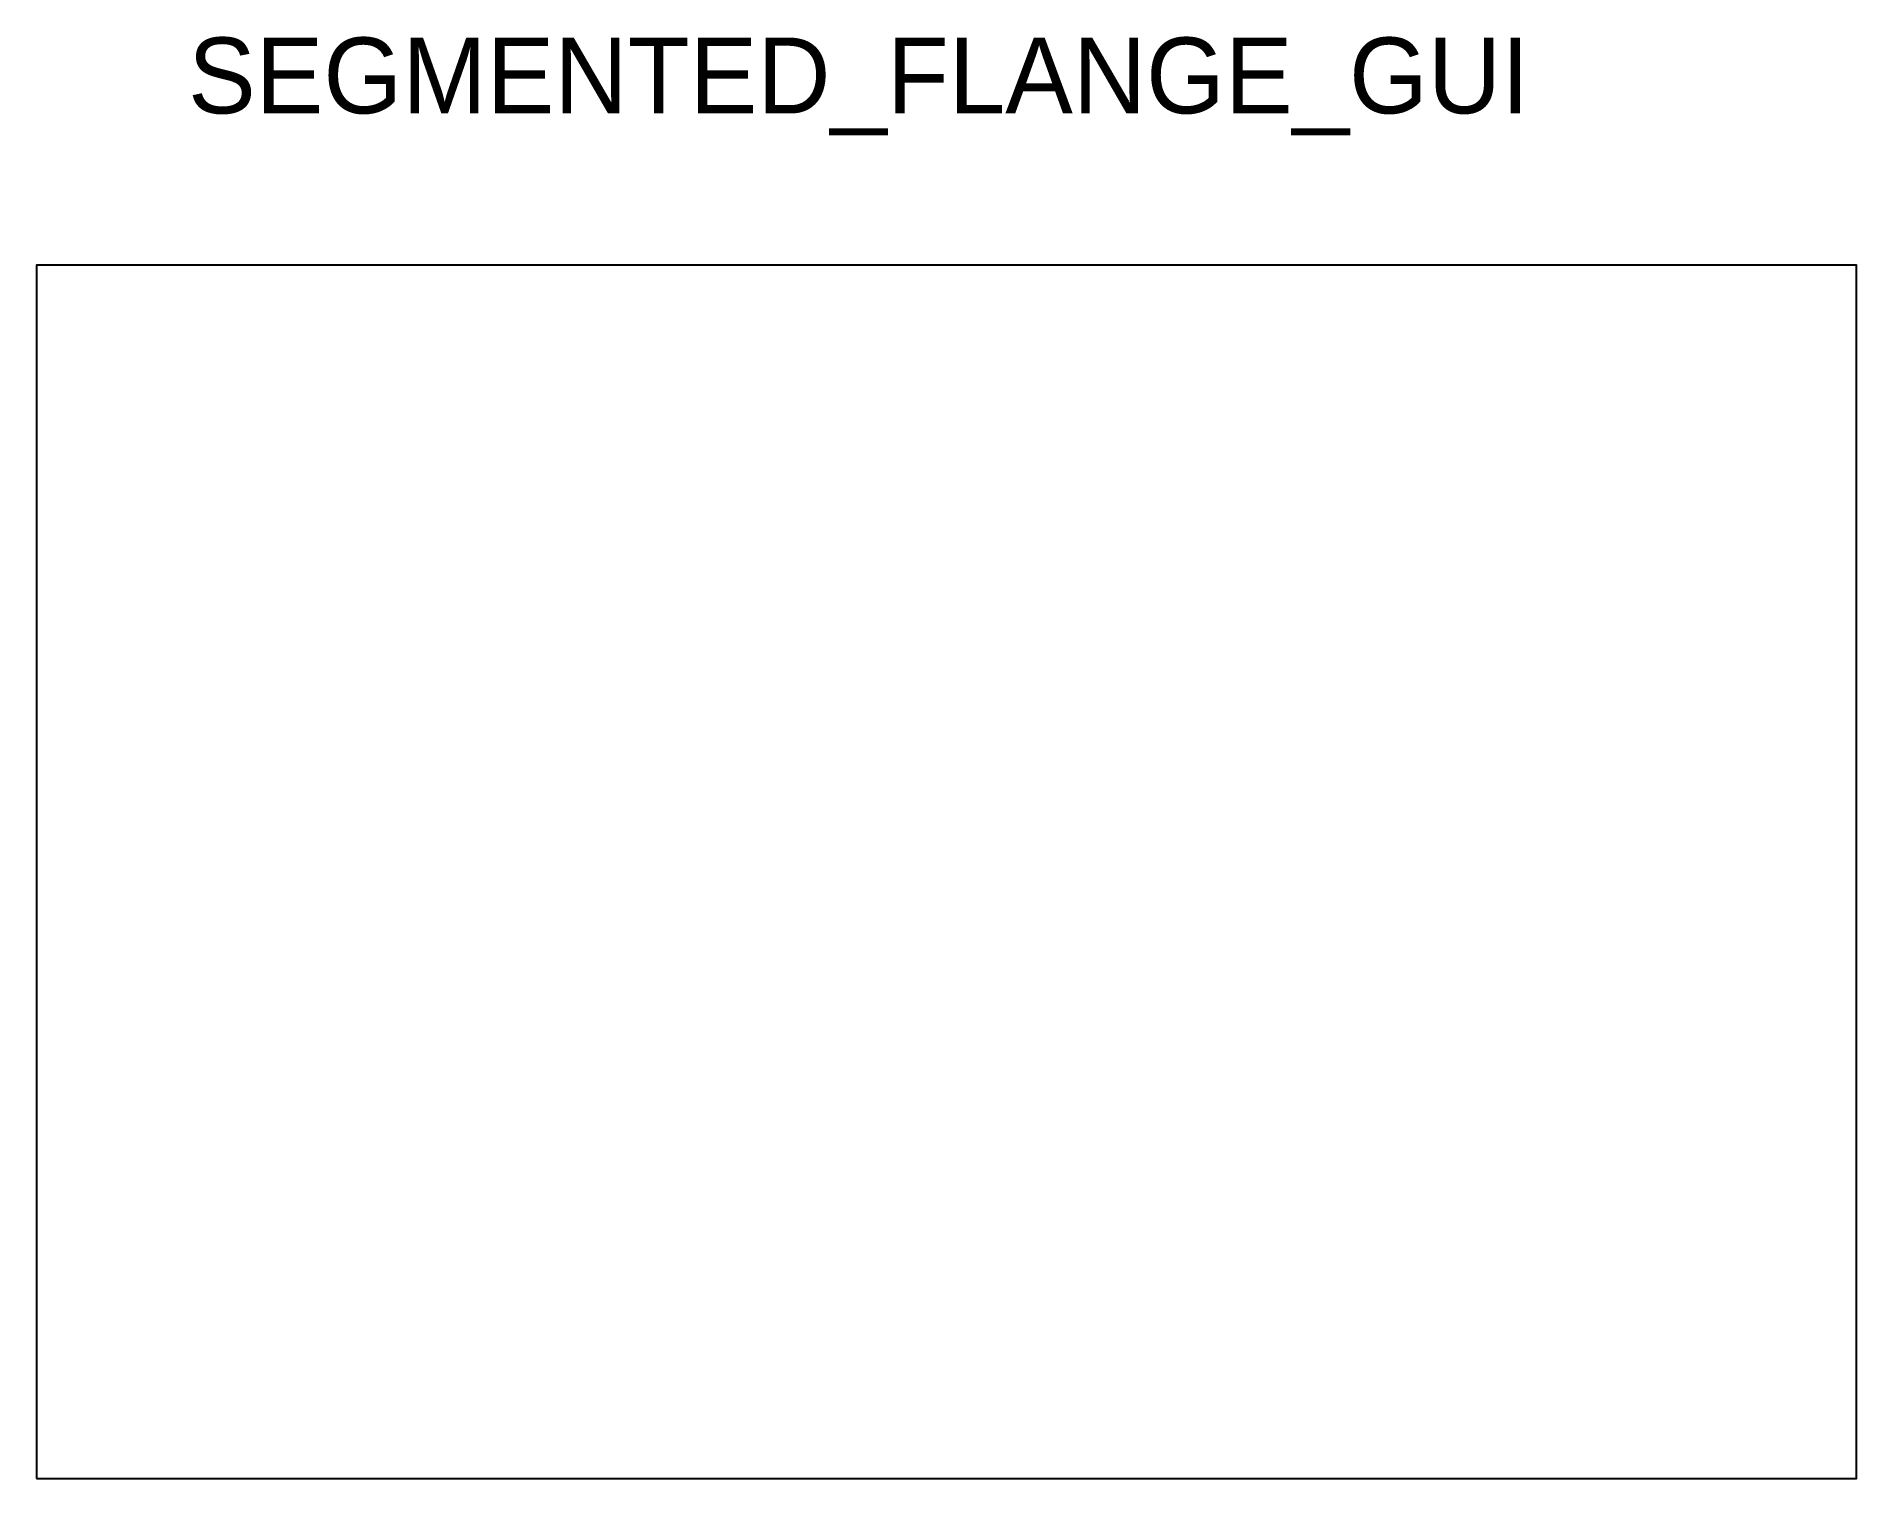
# Model space of a CAD drawing. Header units: metres. Extents: x 0 to 120, y 0 to 95.
import ezdxf

# ---------------------------------------------------------------- set-up
doc = ezdxf.new("R2010")
doc.units = ezdxf.units.M

msp = doc.modelspace()

# ---------------------------------------------------------------- linework, layer by layer
msp.add_lwpolyline([(0, 0), (120, 0), (120, 80), (0, 80), (0, 0)])

# ---------------------------------------------------------------- texts
msp.add_text('SEGMENTED_FLANGE_GUI', height=5).set_placement((10, 90))

doc.saveas('drawing.dxf')
